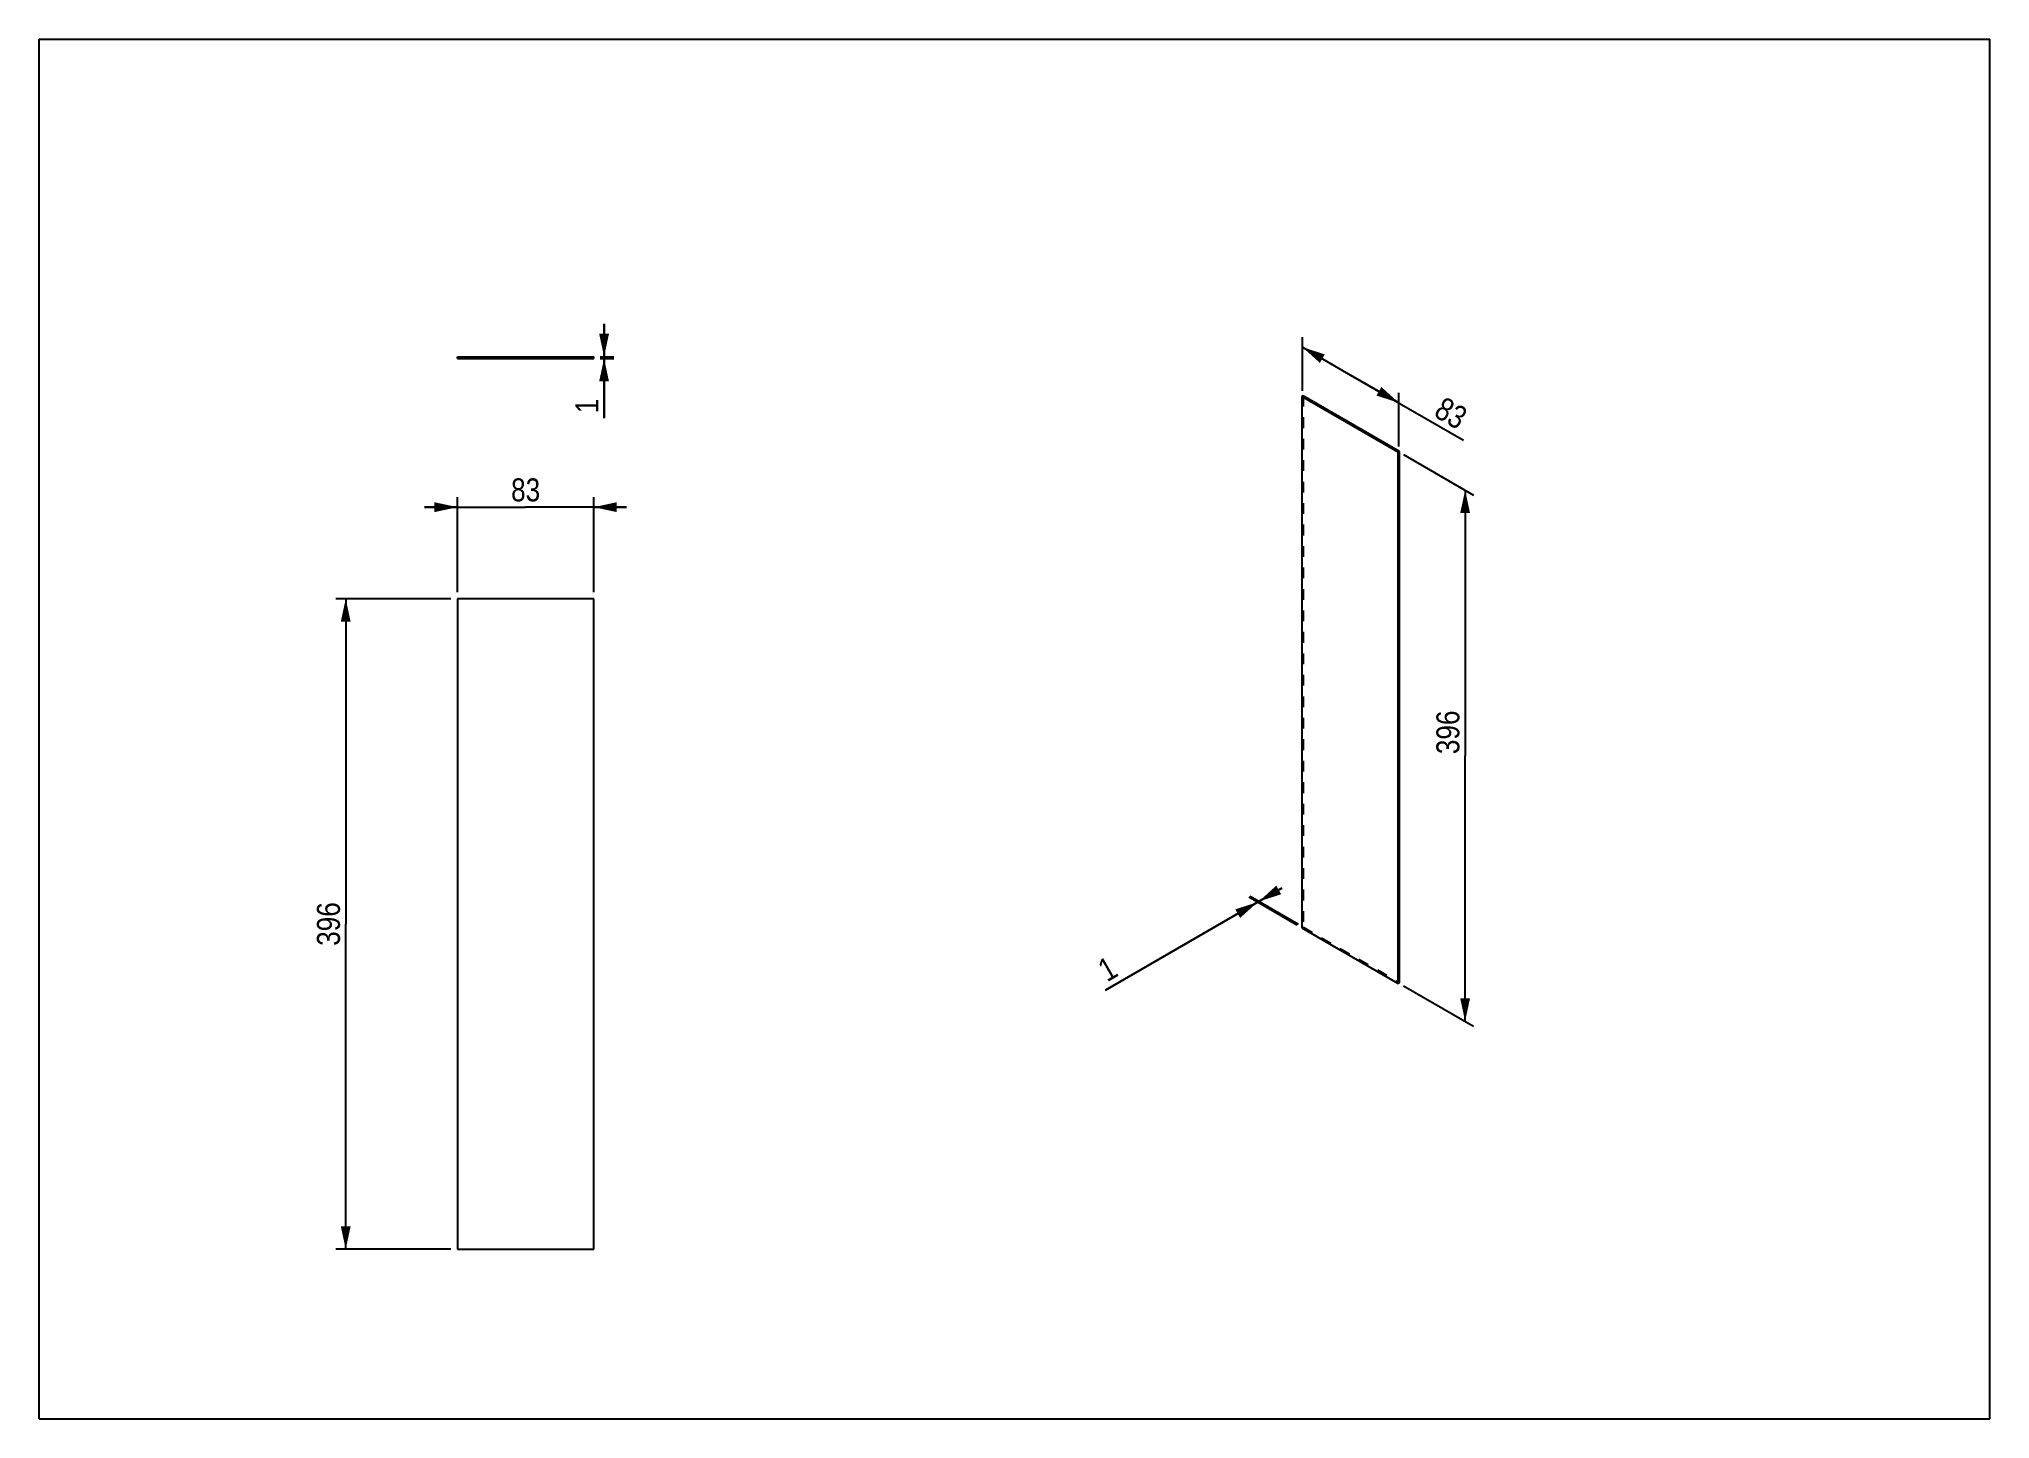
# Model space of a CAD drawing. Header units: millimetres. Extents: x 0 to 297, y 0 to 210.
import ezdxf

# ---------------------------------------------------------------- set-up
doc = ezdxf.new("R2010")
doc.units = ezdxf.units.MM
doc.header["$LTSCALE"] = 16.335
doc.linetypes.add('HIDDEN', pattern=[0.2, 0.1, -0.1])
doc.layers.get('0').update_dxf_attribs({"linetype": 'CONTINUOUS'})
doc.layers.add('DEFAULT_2', color=8, linetype='HIDDEN')
doc.styles.get("Standard").update_dxf_attribs({"font": 'txt', "width": 0.85})
doc.dimstyles.new('DIMSTYLE_1', dxfattribs={"dimtxt": 3.5, "dimasz": 3.5, "dimexe": 1.5, "dimexo": 1, "dimgap": 0.875, "dimtad": 1, "dimlfac": 4, "dimtxsty": 'STANDARD', "dimblk": '_FILLED', "dimblk1": '_FILLED', "dimblk2": '_FILLED', "dimcen": 0.09, "dimadec": 0, "dimazin": 0, "dimtp": 0.01, "dimtm": 0.01, "dimtfac": 1, "dimtofl": 0, "dimtmove": 0, "dimatfit": 3, "dimldrblk": '_FILLED', "dimfxl": 1, "dimtolj": 1, "dimarcsym": 0})

# ---------------------------------------------------------------- blocks, each defined once
blk = doc.blocks.new('_FILLED')
at = {"color": 0, "linetype": 'BYBLOCK'}
blk.add_solid([(0, 0), (-1, 0.214), (-1, -0.214)], dxfattribs=at)
blk = doc.blocks.new('*D0')
at = {"color": 2, "linetype": 'CONTINUOUS'}
for p, q in [((192.33, 156.46), (192.33, 164.61)), ((192.33, 163.11), (199.67, 158.87)), ((207.01, 154.64), (199.67, 158.87)), ((199.67, 158.87), (216.87, 148.94)), ((207.01, 147.99), (207.01, 156.14))]:
    blk.add_line(p, q, dxfattribs=at)
at = {"color": 2, "linetype": 'CONTINUOUS', "xscale": 3.5, "yscale": 3.5, "zscale": 3.5}
for p, rotation in [((192.33, 163.11), 150.0005612632), ((207.01, 154.64), 330.0005612632)]:
    blk.add_blockref('_FILLED', p, dxfattribs=dict(at, rotation=rotation))
at = {"color": 2, "linetype": 'CONTINUOUS', "insert": (213.91, 155.71), "char_height": 3.5, "width": 5.95, "attachment_point": 1, "rotation": 330.0006, "line_spacing_factor": 0.9}
blk.add_mtext('83', dxfattribs=at)
blk = doc.blocks.new('*D1')
at = {"color": 2, "linetype": 'CONTINUOUS'}
for p, q in [((207.71, 146.77), (218.39, 140.6)), ((217.1, 141.35), (217.1, 100.94)), ((217.1, 60.52), (217.1, 100.94)), ((207.71, 65.94), (218.39, 59.77))]:
    blk.add_line(p, q, dxfattribs=at)
at = {"color": 2, "linetype": 'CONTINUOUS', "xscale": 3.5, "yscale": 3.5, "zscale": 3.5}
for p, rotation in [((217.1, 141.35), 90), ((217.1, 60.52), 270)]:
    blk.add_blockref('_FILLED', p, dxfattribs=dict(at, rotation=rotation))
at = {"color": 2, "linetype": 'CONTINUOUS', "insert": (212.72, 104.49), "char_height": 3.5, "width": 8.925, "attachment_point": 2, "rotation": 90, "line_spacing_factor": 0.9}
blk.add_mtext('396', dxfattribs=at)
blk = doc.blocks.new('*D2')
at = {"color": 2, "linetype": 'CONTINUOUS'}
for p, q in [((189.22, 80.8), (185.6, 78.7)), ((185.69, 78.75), (189.22, 80.8)), ((162.36, 65.28), (185.6, 78.7)), ((185.51, 78.65), (162.36, 65.28)), ((191.54, 75.17), (184.21, 79.4)), ((191.72, 75.27), (184.39, 79.5))]:
    blk.add_line(p, q, dxfattribs=at)
at = {"color": 2, "linetype": 'CONTINUOUS', "xscale": 3.5, "yscale": 3.5, "zscale": 3.5}
for p, rotation in [((185.69, 78.75), 209.9998519061), ((185.51, 78.65), 29.9998519061)]:
    blk.add_blockref('_FILLED', p, dxfattribs=dict(at, rotation=rotation))
at = {"color": 2, "linetype": 'CONTINUOUS', "insert": (162.75, 70.56), "char_height": 3.5, "width": 2.975, "attachment_point": 3, "rotation": 29.9999, "line_spacing_factor": 0.9}
blk.add_mtext('1', dxfattribs=at)
blk = doc.blocks.new('*D3')
at = {"color": 2, "linetype": 'CONTINUOUS'}
for p, q in [((62.7, 124.82), (45.19, 124.82)), ((46.69, 124.82), (46.69, 75.32)), ((46.69, 25.82), (46.69, 75.32)), ((62.7, 25.82), (45.19, 25.82))]:
    blk.add_line(p, q, dxfattribs=at)
at = {"color": 2, "linetype": 'CONTINUOUS', "xscale": 3.5, "yscale": 3.5, "zscale": 3.5}
for p, rotation in [((46.69, 124.82), 90), ((46.69, 25.82), 270)]:
    blk.add_blockref('_FILLED', p, dxfattribs=dict(at, rotation=rotation))
at = {"color": 2, "linetype": 'CONTINUOUS', "insert": (42.31, 75.32), "char_height": 3.5, "width": 8.925, "attachment_point": 2, "rotation": 90, "line_spacing_factor": 0.9}
blk.add_mtext('396', dxfattribs=at)
blk = doc.blocks.new('*D4')
at = {"color": 2, "linetype": 'CONTINUOUS'}
for p, q in [((63.7, 125.82), (63.7, 140.26)), ((84.45, 125.82), (84.45, 140.26)), ((63.7, 138.76), (58.7, 138.76)), ((58.7, 138.76), (74.08, 138.76)), ((89.45, 138.76), (74.08, 138.76)), ((84.45, 138.76), (89.45, 138.76))]:
    blk.add_line(p, q, dxfattribs=at)
at = {"color": 2, "linetype": 'CONTINUOUS', "xscale": 3.5, "yscale": 3.5, "zscale": 3.5}
blk.add_blockref('_FILLED', (63.7, 138.76), dxfattribs=at)
at = {"color": 2, "linetype": 'CONTINUOUS', "xscale": 3.5, "yscale": 3.5, "zscale": 3.5, "rotation": 180}
blk.add_blockref('_FILLED', (84.45, 138.76), dxfattribs=at)
at = {"color": 2, "linetype": 'CONTINUOUS', "insert": (74.08, 143.14), "char_height": 3.5, "width": 5.95, "attachment_point": 2, "line_spacing_factor": 0.9}
blk.add_mtext('83', dxfattribs=at)
blk = doc.blocks.new('*D5')
at = {"color": 2, "linetype": 'CONTINUOUS'}
for p, q in [((86.02, 161.65), (86.02, 166.65)), ((86.02, 166.65), (86.02, 161.52)), ((85.45, 161.65), (87.52, 161.65)), ((85.45, 161.4), (87.52, 161.4)), ((86.02, 152.3), (86.02, 161.52)), ((86.02, 161.4), (86.02, 152.3))]:
    blk.add_line(p, q, dxfattribs=at)
at = {"color": 2, "linetype": 'CONTINUOUS', "xscale": 3.5, "yscale": 3.5, "zscale": 3.5}
for p, rotation in [((86.02, 161.65), 270), ((86.02, 161.4), 90)]:
    blk.add_blockref('_FILLED', p, dxfattribs=dict(at, rotation=rotation))
at = {"color": 2, "linetype": 'CONTINUOUS', "insert": (81.65, 155.27), "char_height": 3.5, "width": 2.975, "attachment_point": 3, "rotation": 90, "line_spacing_factor": 0.9}
blk.add_mtext('1', dxfattribs=at)

msp = doc.modelspace()

# ---------------------------------------------------------------- linework, layer by layer
at = {"color": 7, "linetype": 'CONTINUOUS'}
for p, q in [((0, 0), (0, 210)), ((0, 210), (297, 210)), ((297, 0), (297, 210)), ((63.7005, 161.3999), (63.7005, 161.6499)), ((63.7005, 161.6499), (84.4505, 161.6499)), ((63.7005, 161.3999), (84.4505, 161.3999)), ((84.4505, 161.3999), (84.4505, 161.6499)), ((192.4227, 155.6995), (192.2459, 155.5974)), ((192.2459, 155.5974), (192.2459, 74.7637)), ((206.9184, 147.1264), (192.2459, 155.5974)), ((207.0952, 147.2285), (192.4227, 155.6995)), ((207.0952, 147.2285), (206.9184, 147.1264)), ((206.9184, 66.2927), (206.9184, 147.1264)), ((207.0952, 66.3948), (207.0952, 147.2285)), ((63.7005, 124.8244), (63.7005, 25.8244)), ((84.4505, 124.8244), (63.7005, 124.8244)), ((84.4505, 25.8244), (84.4505, 124.8244)), ((192.2459, 74.7637), (206.9184, 66.2927)), ((207.0952, 66.3948), (206.9184, 66.2927)), ((63.7005, 25.8244), (84.4505, 25.8244)), ((0, 0), (297, 0))]:
    msp.add_line(p, q, dxfattribs=at)
at = {"layer": 'DEFAULT_2', "color": 8, "linetype": 'HIDDEN'}
for p, q in [((192.4227, 155.6995), (192.4227, 74.8658)), ((192.4227, 74.8658), (192.2459, 74.7637)), ((192.4227, 74.8658), (207.0952, 66.3948))]:
    msp.add_line(p, q, dxfattribs=at)

# ---------------------------------------------------------------- dimensions: what is measured, and where the dimension line sits
at = {"color": 2, "linetype": 'CONTINUOUS'}
for base, p1, p2, angle, picture, middle in [((86.0236, 161.6499), (88.5236, 161.3999), (88.5236, 161.6499), 90, '*D5', (86.0236, 153.7874)), ((207.0068, 154.6383), (191.8343, 155.5989), (206.5068, 147.1279), 330.000561, '*D0', (214.2981, 150.4287)), ((217.0952, 60.5193), (206.7139, 146.7692), (206.7139, 65.9355), 270, '*D1', (217.0952, 104.494)), ((63.7005, 138.7649), (84.4505, 124.8244), (63.7005, 124.8244), 180, '*D4', (74.0755, 138.7649)), ((46.6893, 25.8244), (63.7005, 124.8244), (63.7005, 25.8244), 270, '*D3', (46.6893, 75.3244)), ((185.5107, 78.6522), (192.2156, 74.408), (192.0388, 74.3059), 209.999852, '*D2', (163.6456, 66.0284))]:
    dim = msp.add_linear_dim(base=base, p1=p1, p2=p2, angle=angle, dimstyle='DIMSTYLE_1', dxfattribs=at)
    dim.commit()
    dim.dimension.update_dxf_attribs({"geometry": picture, "text_midpoint": middle, "dimtype": 160})

doc.saveas('drawing.dxf')
